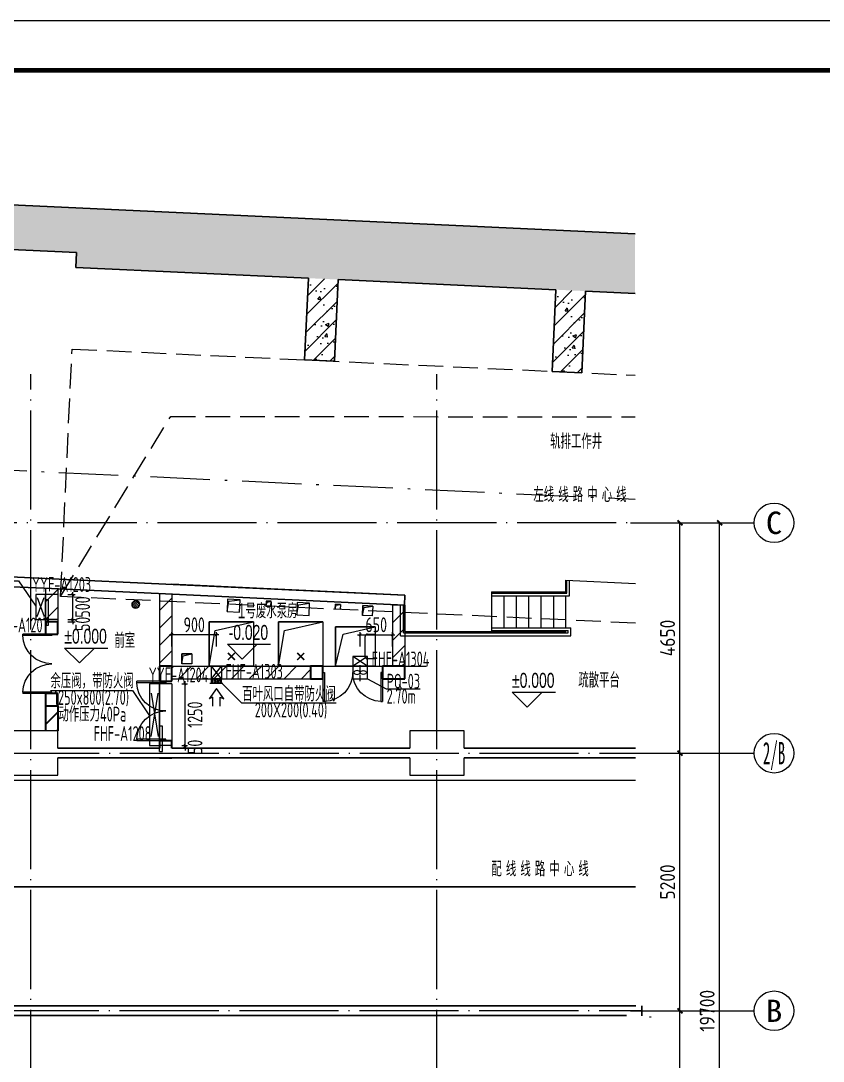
# Model space of a CAD drawing. Extents: x 4 to 13611208, y -605838 to 574722.
# Drawn here: x 13102382 to 13118580, y 426585 to 447585 of the extents above; entities that cross this region are included whole.
import ezdxf
from ezdxf.enums import TextEntityAlignment as Align

# ---------------------------------------------------------------- set-up
doc = ezdxf.new("R2010")
doc.units = 0
doc.header["$LTSCALE"] = 1000
doc.header["$MEASUREMENT"] = 0
for name, pattern in [('ACAD_ISO10W100', [18.5, 12, -3, 0.5, -3]), ('CENTER', [2, 1.25, -0.25, 0.25, -0.25]), ('CONTINOUS', [0]), ('DASH', [0.35, 0.25, -0.1]), ('DOTE', [2.42, 2, -0.2, 0.02, -0.2])]:
    doc.linetypes.add(name, pattern=pattern)
doc.layers.add('0标记', color=1, linetype='Continuous', plot=False)
for name, color, linetype, lineweight in [('1-WALL-砼', 8, 'Continuous', 30), ('1-填充', 8, 'Continuous', 5), ('1-开孔（楼板）', 7, 'Continuous', 5), ('1-文字(房间名称)', 8, 'Continuous', 5), ('1-栏杆其他', 8, 'Continuous', 5), ('1-沉降缝', 8, 'Continuous', 5), ('1-疏散平台', 8, 'CONTINOUS', 5), ('1-线路', 8, 'ACAD_ISO10W100', 5), ('1-预埋件', 8, 'Continuous', 5), ('COLUMN', 8, 'Continuous', 5), ('COLUMN(构造柱)', 8, 'Continuous', 35), ('DIM_ELEV', 3, 'Continuous', 5), ('DOTE', 14, 'DOTE', 5), ('pipe排水', 8, 'Continuous', 5), ('PUB_HATCH', 8, 'Continuous', 5), ('STAIR', 7, 'Continuous', 5), ('WALL', 2, 'Continuous', 5), ('WINDOW', 8, 'Continuous', 5), ('空调提孔洞', 8, 'Continuous', 5), ('给排水孔洞修正', 1, 'Continuous', 5), ('给排水提孔洞', 5, 'Continuous', 5)]:
    doc.layers.add(name, color=color, linetype=linetype, lineweight=lineweight)
for name, color, linetype in [('AXIS', 3, 'Continuous'), ('AXIS_TEXT', 7, 'Continuous'), ('DUCT-JYF-送风管设备', 1, 'Continuous'), ('DUCT-X-P标注', 7, 'Continuous'), ('DUCT-X-S标注', 7, 'Continuous'), ('DUCT-X-S风口', 7, 'Continuous'), ('PUB_TEXT', 8, 'Continuous'), ('图框', 7, 'Continuous')]:
    doc.layers.add(name, color=color, linetype=linetype)
doc.styles.add('C', font='HZTXT_E', dxfattribs={"width": 0.7, "bigfont": 'HZTXT'})
doc.styles.add('COMPLEX', font='hztxt_e.shx', dxfattribs={"width": 0.6, "bigfont": 'HZTXT.shx'})
doc.styles.add('DIM_FONT', font='gbenor.shx', dxfattribs={"bigfont": 'gbcbig.shx'})
doc.styles.add('du', font='gbenor.shx', dxfattribs={"width": 0.8, "bigfont": 'hztxt.shx'})
doc.styles.add('宋体', font='')
doc.styles.get('宋体').set_extended_font_data('SimSun')
doc.dimstyles.new('67', dxfattribs={"dimscale": 100, "dimtxt": 3, "dimasz": 0.5, "dimexe": 0.5, "dimexo": 2, "dimgap": 0.5, "dimtad": 2, "dimdec": 0, "dimrnd": 5, "dimzin": 0, "dimdsep": 46, "dimtxsty": 'du', "dimblk": 'ARCHTICK', "dimcen": 0, "dimdle": 0.5, "dimclrd": 256, "dimclre": 256, "dimclrt": 256, "dimazin": 0, "dimtfac": 1, "dimtdec": 0, "dimtix": 1, "dimtmove": 2, "dimatfit": 3, "dimfxl": 100, "dimtolj": 1, "dimtzin": 0, "dimlwd": -1, "dimlwe": -1, "dimarcsym": 0})
doc.dimstyles.new('_TCH_ARCH&&100', dxfattribs={"dimtxt": 300, "dimasz": 100, "dimexe": 100, "dimexo": 100, "dimgap": 100, "dimtad": 1, "dimdec": 0, "dimzin": 0, "dimdsep": 46, "dimtxsty": 'DIM_FONT', "dimblk": 'ARCHTICK', "dimcen": 0.09, "dimclrd": 3, "dimclre": 3, "dimclrt": 7, "dimaunit": 1, "dimazin": 2, "dimtfac": 1, "dimtdec": 0, "dimtix": 1, "dimtmove": 2, "dimatfit": 3, "dimfxl": 1, "dimtolj": 1, "dimtzin": 0, "dimlwd": 18, "dimlwe": 18, "dimarcsym": 0})
pattern_1 = [(45, (1381301.42, 375531), (-176.776766, 176.776766), [])]

# ---------------------------------------------------------------- blocks, each defined once
blk = doc.blocks.new('地漏')
at = {"layer": 'pipe排水'}
h = blk.add_hatch(dxfattribs=at)
h.set_pattern_fill('ANSI31', color=8, scale=25, style=0)
h.set_pattern_definition([(45, (-444803.95, -349136.397), (-28.0633004, 28.0633004), [])])
h.paths.add_polyline_path([(100, 0, 1), (-100, 0, 1)])
blk.add_circle((0, 0), 100, dxfattribs=at)
blk = doc.blocks.new('_ArchTick')
at = {"color": 0, "linetype": 'ByBlock', "const_width": 0.4}
blk.add_lwpolyline([(-0.5, -0.5), (0.5, 0.5)], dxfattribs=at)
blk = doc.blocks.new('*D2280')
at = {"layer": 'AXIS', "color": 3, "lineweight": 18, "transparency": 16777216}
for p, q in [((13114788, 427602), (13115788, 427602)), ((13115688, 422402), (13115688, 427602)), ((13114788, 422402), (13115788, 422402))]:
    blk.add_line(p, q, dxfattribs=at)
at = {"layer": 'AXIS', "color": 3, "lineweight": 18, "transparency": 16777216, "xscale": 100, "yscale": 100, "zscale": 100}
for p, rotation in [((13115688, 427602), 90), ((13115688, 422402), 270)]:
    blk.add_blockref('_ArchTick', p, dxfattribs=dict(at, rotation=rotation))
at = {"layer": 'AXIS', "color": 7, "transparency": 16777216, "insert": (13115438, 425002), "char_height": 300, "attachment_point": 5, "rotation": 90, "style": 'DIM_FONT'}
blk.add_mtext('\\A1;5200', dxfattribs=at)
blk = doc.blocks.new('*D2281')
at = {"layer": 'AXIS', "color": 3, "lineweight": 18, "transparency": 16777216}
for p, q in [((13114788, 432802), (13115788, 432802)), ((13115688, 427602), (13115688, 432802)), ((13114788, 427602), (13115788, 427602))]:
    blk.add_line(p, q, dxfattribs=at)
at = {"layer": 'AXIS', "color": 3, "lineweight": 18, "transparency": 16777216, "xscale": 100, "yscale": 100, "zscale": 100}
for p, rotation in [((13115688, 432802), 90), ((13115688, 427602), 270)]:
    blk.add_blockref('_ArchTick', p, dxfattribs=dict(at, rotation=rotation))
at = {"layer": 'AXIS', "color": 7, "transparency": 16777216, "insert": (13115438, 430202), "char_height": 300, "attachment_point": 5, "rotation": 90, "style": 'DIM_FONT'}
blk.add_mtext('\\A1;5200', dxfattribs=at)
blk = doc.blocks.new('*D2282')
at = {"layer": 'AXIS', "color": 3, "lineweight": 18, "transparency": 16777216}
for p, q in [((13114788, 437452), (13115788, 437452)), ((13115688, 432802), (13115688, 437452)), ((13114788, 432802), (13115788, 432802))]:
    blk.add_line(p, q, dxfattribs=at)
at = {"layer": 'AXIS', "color": 3, "lineweight": 18, "transparency": 16777216, "xscale": 100, "yscale": 100, "zscale": 100}
for p, rotation in [((13115688, 437452), 90), ((13115688, 432802), 270)]:
    blk.add_blockref('_ArchTick', p, dxfattribs=dict(at, rotation=rotation))
at = {"layer": 'AXIS', "color": 7, "transparency": 16777216, "insert": (13115438, 435127), "char_height": 300, "attachment_point": 5, "rotation": 90, "style": 'DIM_FONT'}
blk.add_mtext('\\A1;4650', dxfattribs=at)
blk = doc.blocks.new('*D2283')
at = {"layer": 'AXIS', "color": 3, "lineweight": 18, "transparency": 16777216}
for p, q in [((13114788, 437452), (13116588, 437452)), ((13116488, 417752), (13116488, 437452)), ((13114788, 417752), (13116588, 417752))]:
    blk.add_line(p, q, dxfattribs=at)
at = {"layer": 'AXIS', "color": 3, "lineweight": 18, "transparency": 16777216, "xscale": 100, "yscale": 100, "zscale": 100}
for p, rotation in [((13116488, 437452), 90), ((13116488, 417752), 270)]:
    blk.add_blockref('_ArchTick', p, dxfattribs=dict(at, rotation=rotation))
at = {"layer": 'AXIS', "color": 7, "transparency": 16777216, "insert": (13116238, 427602), "char_height": 300, "attachment_point": 5, "rotation": 90, "style": 'DIM_FONT'}
blk.add_mtext('\\A1;19700', dxfattribs=at)
blk = doc.blocks.new('$DorLib2D$00000002')
for p, q in [((-0.5, 0), (-0.5, 0.4875)), ((-0.475, 0.4875), (-0.5, 0.4875)), ((-0.475, 0), (-0.475, 0.4875)), ((0.475, 0), (0.475, 0.4875)), ((0.475, 0.4875), (0.5, 0.4875)), ((0.5, 0), (0.5, 0.4875)), ((-0.5, 0), (-0.475, 0)), ((0.5, 0), (0.475, 0))]:
    blk.add_line(p, q)
at = {"lineweight": 13}
for centre, start, end in [((-0.4875, 0), 0, 88.53072), ((0.4875, 0), 91.46928, 180)]:
    blk.add_arc(centre, 0.4875, start, end, dxfattribs=at)
blk = doc.blocks.new('_AXISO')
blk.add_circle((0, 0), 0.5)
at = {"layer": 'AXIS_TEXT', "style": 'COMPLEX', "width": 1.041667}
blk.add_attdef('A', text='', height=0.56, dxfattribs=at).set_placement((-0.25, -0.28), (0.25, -0.28), align=Align.FIT)
blk = doc.blocks.new('yyf')
for p, q in [((1942862, -228198), (1942862, -229567)), ((1942862, -228198), (1942925, -228198)), ((1942925, -228198), (1942925, -228707)), ((1942662, -228317), (1942862, -228317)), ((1942662, -229567), (1942662, -228317)), ((1942862, -229567), (1942862, -228317)), ((1943112, -228317), (1942862, -228317)), ((1943112, -229567), (1943112, -228317)), ((1942692, -228504), (1942832, -229379)), ((1942692, -229379), (1942832, -228504)), ((1942925, -228707), (1942862, -228707)), ((1942862, -229567), (1942662, -229567)), ((1943112, -229567), (1942862, -229567))]:
    blk.add_line(p, q)
blk = doc.blocks.new('YYF003')
at = {"layer": 'DUCT-JYF-送风管设备'}
for p, q in [((0, 450), (0, 200)), ((0, 450), (500, 450)), ((500, 450), (500, 200)), ((109, 262), (109, 200)), ((618, 262), (109, 262)), ((618, 200), (618, 262)), ((0, 200), (0, 0)), ((0, 200), (500, 200)), ((618, 200), (0, 200)), ((0, 0), (500, 0)), ((58, 30), (439, 170)), ((442, 30), (61, 170)), ((500, 0), (500, 200))]:
    blk.add_line(p, q, dxfattribs=at)
blk = doc.blocks.new('hqs')
at = {"linetype": 'CENTER', "ltscale": 0.1}
blk.add_line((50, 0), (-300, 0), dxfattribs=at)
blk.add_lwpolyline([(0, 150), (0, -150), (-250, -150), (-250, 150)], close=True)
blk.add_ellipse((-125, 62.5), major_axis=(0, -62.5), ratio=0.6)
at = {"extrusion": (0, 0, -1)}
blk.add_ellipse((-125, -62.5), major_axis=(0, 62.5), ratio=0.6, dxfattribs=at)
blk = doc.blocks.new('*D2348')
at = {"layer": 'DUCT-X-P标注', "transparency": 16777216}
for p, q in [((13103431, 435503), (13103431, 435553)), ((13103333, 435503), (13103481, 435503)), ((13103333, 435456), (13103481, 435456)), ((13103431, 435456), (13103431, 435503)), ((13103431, 435456), (13103431, 435406))]:
    blk.add_line(p, q, dxfattribs=at)
at = {"layer": 'DUCT-X-P标注', "transparency": 16777216, "xscale": 50, "yscale": 50, "zscale": 50}
for p, rotation in [((13103431, 435503), 270), ((13103431, 435456), 90)]:
    blk.add_blockref('_ArchTick', p, dxfattribs=dict(at, rotation=rotation))
at = {"layer": 'DUCT-X-P标注', "transparency": 16777216, "insert": (13103631, 435412), "char_height": 300, "attachment_point": 5, "rotation": 90, "style": 'du'}
blk.add_mtext('\\A1;50', dxfattribs=at)
blk = doc.blocks.new('*D2349')
at = {"layer": 'DUCT-X-P标注', "transparency": 16777216}
for p, q in [((13103333, 436003), (13103481, 436003)), ((13103431, 435453), (13103431, 436053)), ((13103333, 435503), (13103481, 435503))]:
    blk.add_line(p, q, dxfattribs=at)
at = {"layer": 'DUCT-X-P标注', "transparency": 16777216, "xscale": 50, "yscale": 50, "zscale": 50}
for p, rotation in [((13103431, 436003), 90), ((13103431, 435503), 270)]:
    blk.add_blockref('_ArchTick', p, dxfattribs=dict(at, rotation=rotation))
at = {"layer": 'DUCT-X-P标注', "transparency": 16777216, "insert": (13103631, 435753), "char_height": 300, "attachment_point": 5, "rotation": 90, "style": 'du'}
blk.add_mtext('\\A1;500', dxfattribs=at)
blk = doc.blocks.new('*D2350')
at = {"layer": 'DUCT-X-P标注', "transparency": 16777216}
for p, q in [((13105633, 432954), (13105748, 432954)), ((13105633, 432906), (13105748, 432906)), ((13105698, 432954), (13105698, 433004)), ((13105698, 432954), (13105698, 432906)), ((13105698, 432906), (13105698, 432856))]:
    blk.add_line(p, q, dxfattribs=at)
at = {"layer": 'DUCT-X-P标注', "transparency": 16777216, "xscale": 50, "yscale": 50, "zscale": 50}
for p, rotation in [((13105698, 432954), 270), ((13105698, 432906), 90)]:
    blk.add_blockref('_ArchTick', p, dxfattribs=dict(at, rotation=rotation))
at = {"layer": 'DUCT-X-P标注', "transparency": 16777216, "insert": (13105898, 432930), "char_height": 300, "attachment_point": 5, "rotation": 90, "style": 'du'}
blk.add_mtext('\\A1;50', dxfattribs=at)
blk = doc.blocks.new('*D2351')
at = {"layer": 'DUCT-X-P标注', "transparency": 16777216}
for p, q in [((13105633, 434204), (13105748, 434204)), ((13105698, 432904), (13105698, 434254)), ((13105633, 432954), (13105748, 432954))]:
    blk.add_line(p, q, dxfattribs=at)
at = {"layer": 'DUCT-X-P标注', "transparency": 16777216, "xscale": 50, "yscale": 50, "zscale": 50}
for p, rotation in [((13105698, 434204), 90), ((13105698, 432954), 270)]:
    blk.add_blockref('_ArchTick', p, dxfattribs=dict(at, rotation=rotation))
at = {"layer": 'DUCT-X-P标注', "transparency": 16777216, "insert": (13105898, 433579), "char_height": 300, "attachment_point": 5, "rotation": 90, "style": 'du'}
blk.add_mtext('\\A1;1250', dxfattribs=at)
blk = doc.blocks.new('*D2358')
at = {"layer": 'DUCT-X-P标注', "transparency": 16777216}
for p, q in [((13106382, 435194), (13105383, 435194)), ((13105433, 434956), (13105433, 435244)), ((13106332, 434956), (13106332, 435244))]:
    blk.add_line(p, q, dxfattribs=at)
at = {"layer": 'DUCT-X-P标注', "transparency": 16777216, "xscale": 50, "yscale": 50, "zscale": 50, "rotation": 180}
blk.add_blockref('_ArchTick', (13105433, 435194), dxfattribs=at)
at = {"layer": 'DUCT-X-P标注', "transparency": 16777216, "xscale": 50, "yscale": 50, "zscale": 50}
blk.add_blockref('_ArchTick', (13106332, 435194), dxfattribs=at)
at = {"layer": 'DUCT-X-P标注', "transparency": 16777216, "insert": (13105883, 435394), "char_height": 300, "attachment_point": 5, "style": 'du'}
blk.add_mtext('\\A1;900', dxfattribs=at)
blk = doc.blocks.new('*D2359')
at = {"layer": 'DUCT-X-P标注', "transparency": 16777216}
for p, q in [((13109182, 435194), (13109933, 435194)), ((13109232, 434956), (13109232, 435244)), ((13109883, 434956), (13109883, 435244))]:
    blk.add_line(p, q, dxfattribs=at)
at = {"layer": 'DUCT-X-P标注', "transparency": 16777216, "xscale": 50, "yscale": 50, "zscale": 50, "rotation": 180}
blk.add_blockref('_ArchTick', (13109232, 435194), dxfattribs=at)
at = {"layer": 'DUCT-X-P标注', "transparency": 16777216, "xscale": 50, "yscale": 50, "zscale": 50}
blk.add_blockref('_ArchTick', (13109883, 435194), dxfattribs=at)
at = {"layer": 'DUCT-X-P标注', "transparency": 16777216, "insert": (13109557, 435394), "char_height": 300, "attachment_point": 5, "style": 'du'}
blk.add_mtext('\\A1;650', dxfattribs=at)
blk = doc.blocks.new('图框框')
at = {"layer": '图框', "color": 1, "linetype": 'Continuous', "ltscale": 10}
blk.add_lwpolyline([(0, -42000), (59400, -42000), (59400, 0), (0, 0)], close=True, dxfattribs=at)
blk = doc.blocks.new('$风口$00000149')
for p, q in [((100, 262), (100, -262)), ((408, 301), (200, 0)), ((373, 150), (408, 301)), ((0, -200), (0, 200)), ((0, 158), (100, 200)), ((100, 200), (0, 200)), ((0, 118), (100, 140)), ((0, 58), (100, 85)), ((0, 3), (100, 31)), ((200, 0), (408, -301)), ((552, 150), (373, 150)), ((0, -61), (100, -23)), ((0, -123), (100, -78)), ((100, -132), (0, -174)), ((100, -200), (0, -200)), ((552, -150), (373, -150)), ((373, -150), (408, -301))]:
    blk.add_line(p, q)

msp = doc.modelspace()

# ---------------------------------------------------------------- hatches: boundary and pattern name
at = {"layer": '1-填充'}
h = msp.add_hatch(dxfattribs=at)
h.set_pattern_fill('钢筋混凝土', color=8, scale=100, style=0)
h.set_pattern_definition([(45, (759740.45, 436566), (-176.7766953, 176.7766953), []), (50, (759740.45, 436566), (717.260183, -62.752135), [75, -825]), (355, (759740.45, 436566), (-138.751334, 752.192134), [60, -660]), (100.4514, (759800.2, 436560.8), (578.50938, 689.439542), [63.74019, -701.14211]), (46.1842, (759740.45, 436766), (1067.24105, -165.519014), [112.5, -1237.5]), (96.6356, (759829.4, 436752.2), (934.662706, 974.11787), [95.61029, -1051.713]), (351.1842, (759740.4, 436766), (934.66195, 974.1186), [90, -990]), (21, (759840.45, 436716), (596.907052, -402.61889), [75, -825]), (326, (759840.45, 436716), (243.31533, 725.150045), [60, -660]), (71.4514, (759890.2, 436682.45), (840.22263, 322.530497), [63.74019, -701.14211]), (37.5, (759740.45, 436566), (12.1598553, 332.893854), [0, -652, 0, -670, 0, -662.5]), (7.5, (759740.45, 436566), (263.069537, 394.411712), [0, -382, 0, -637, 0, -252.5]), (327.5, (759517.45, 436566), (533.822436, -22.554872), [0, -250, 0, -780, 0, -1035]), (317.5, (759417.45, 436566), (583.18617, 100.104982), [0, -325, 0, -518, 0, -735])])
h.paths.add_polyline_path([(13114784.1, 442082.8), (13114783.2, 443284.1), (13088666.6, 444500.3), (13088575.9, 442552.4), (13089474.9, 442510.5), (13089523.7, 443559.4), (13103508.6, 442908.1), (13103494.6, 442608.5)])
h = msp.add_hatch(dxfattribs=at)
h.set_pattern_fill('钢筋混凝土', color=8, scale=100, style=0)
h.set_pattern_definition([(45, (739762.4, 637495.1), (-176.7766953, 176.7766953), []), (50, (739762.4, 637495.1), (717.260183, -62.752135), [75, -825]), (355, (739762.4, 637495.1), (-138.751334, 752.192134), [60, -660]), (100.4514, (739822.2, 637489.9), (578.50938, 689.439542), [63.74019, -701.14211]), (46.1842, (739762.4, 637695.1), (1067.24105, -165.519014), [112.5, -1237.5]), (96.6356, (739851.3, 637681.3), (934.662706, 974.11787), [95.61029, -1051.713]), (351.1842, (739762.4, 637695.1), (934.66195, 974.1186), [90, -990]), (21, (739862.4, 637645.1), (596.907052, -402.61889), [75, -825]), (326, (739862.4, 637645.1), (243.31533, 725.150045), [60, -660]), (71.4514, (739912.15, 637611.55), (840.22263, 322.530497), [63.74019, -701.14211]), (37.5, (739762.4, 637495.1), (12.1598553, 332.893854), [0, -652, 0, -670, 0, -662.5]), (7.5, (739762.4, 637495.1), (263.069537, 394.411712), [0, -382, 0, -637, 0, -252.5]), (327.5, (739539.4, 637495.1), (533.822436, -22.554872), [0, -250, 0, -780, 0, -1035]), (317.5, (739439.4, 637495.1), (583.18617, 100.104982), [0, -325, 0, -518, 0, -735])])
h.paths.add_polyline_path([(13108711.9, 440708.1), (13108788.9, 442360.8), (13108189.5, 442388.7), (13108112.8, 440740.4)])
h = msp.add_hatch(dxfattribs=at)
h.set_pattern_fill('钢筋混凝土', color=8, scale=100, style=0)
h.set_pattern_definition([(45, (744756.68, 637263.73), (-176.7766953, 176.7766953), []), (50, (744756.7, 637263.73), (717.260183, -62.752135), [75, -825]), (355, (744756.7, 637263.7), (-138.751334, 752.192134), [60, -660]), (100.4514, (744816.45, 637258.5), (578.50938, 689.439542), [63.74019, -701.14211]), (46.1842, (744756.7, 637463.7), (1067.24105, -165.519014), [112.5, -1237.5]), (96.6356, (744845.6, 637449.9), (934.662706, 974.11787), [95.61029, -1051.713]), (351.1842, (744756.7, 637463.7), (934.66195, 974.1186), [90, -990]), (21, (744856.7, 637413.73), (596.907052, -402.61889), [75, -825]), (326, (744856.7, 637413.7), (243.31533, 725.150045), [60, -660]), (71.4514, (744906.4, 637380.2), (840.22263, 322.530497), [63.74019, -701.14211]), (37.5, (744756.68, 637263.73), (12.1598553, 332.893854), [0, -652, 0, -670, 0, -662.5]), (7.5, (744756.7, 637263.73), (263.069537, 394.411712), [0, -382, 0, -637, 0, -252.5]), (327.5, (744533.68, 637263.73), (533.822436, -22.554872), [0, -250, 0, -780, 0, -1035]), (317.5, (744433.7, 637263.73), (583.18617, 100.104982), [0, -325, 0, -518, 0, -735])])
h.paths.add_polyline_path([(13113706.2, 440476.7), (13113783.2, 442129.4), (13113183.8, 442157.3), (13113107.1, 440509.1)])
at = {"layer": 'COLUMN(构造柱)'}
h = msp.add_hatch(dxfattribs=at)
h.set_pattern_fill('普通砖', color=8, scale=100, style=0)
h.set_pattern_definition(pattern_1)
h.paths.add_polyline_path([(13102882.6, 433255.7), (13103132.6, 433255.7), (13103132.6, 433755.8), (13102882.6, 433755.8)])
at = {"layer": 'PUB_HATCH'}
h = msp.add_hatch(dxfattribs=at)
h.set_pattern_fill('普通砖', color=8, scale=100, style=0)
h.set_pattern_definition(pattern_1)
h.paths.add_polyline_path([(13103132.6, 436118.3), (13102882.6, 436129.9), (13102882.6, 435481.8), (13102965.9, 435479.8), (13103132.6, 435481.8)])
h = msp.add_hatch(dxfattribs=at)
h.set_pattern_fill('普通砖', color=8, scale=100, style=0)
h.set_pattern_definition(pattern_1)
h.paths.add_polyline_path([(13105182.6, 434555.7), (13105432.6, 434555.7), (13105432.6, 436011.2), (13105182.6, 436022.8)])
h = msp.add_hatch(dxfattribs=at)
h.set_pattern_fill('普通砖', color=8, scale=100, style=0)
h.set_pattern_definition(pattern_1)
h.paths.add_polyline_path([(13109882.6, 434555.7), (13110132.6, 434555.7), (13110132.6, 435792.5), (13109882.6, 435792.5)])
h = msp.add_hatch(dxfattribs=at)
h.set_pattern_fill('普通砖', color=8, scale=100, style=0)
h.set_pattern_definition(pattern_1)
h.paths.add_polyline_path([(13108232.6, 434305.7), (13108232.6, 434555.7), (13105432.6, 434555.7), (13105432.6, 434305.7)])

# ---------------------------------------------------------------- linework, layer by layer
at = {"layer": '1-WALL-砼', "color": 8}
for p, q in [((13114783.2, 443284.1), (13088666.6, 444500.3)), ((13103508.6, 442908.1), (13089523.7, 443559.4)), ((13103494.6, 442608.5), (13103508.6, 442908.1)), ((13103494.6, 442608.5), (13108189.2, 442389.9)), ((13108189.2, 442389.9), (13108112.5, 440741.7)), ((13108711.8, 440713.7), (13108788.9, 442361.9)), ((13108788.9, 442361.9), (13113183.8, 442157.3)), ((13113183.8, 442157.3), (13113107, 440508)), ((13113706.4, 440480), (13113783.2, 442129.4)), ((13113783.2, 442129.4), (13114784.1, 442082.8)), ((13108112.5, 440741.7), (13108711.8, 440713.7)), ((13113107, 440508), (13113706.4, 440480)), ((13101382.6, 436400), (13103012.2, 436324.1)), ((13101882.6, 436176.5), (13103002.9, 436124.3)), ((13103012.2, 436324.1), (13105312.2, 436217)), ((13105312.2, 436217), (13110137.2, 435992.3)), ((13103002.9, 436124.3), (13105302.9, 436017.2)), ((13105302.9, 436017.2), (13110127.9, 435792.5)), ((13110137.2, 435992.3), (13110127.9, 435792.5)), ((13103132.6, 432905.7), (13105182.6, 432905.7)), ((13105432.6, 432905.7), (13110232.6, 432905.7)), ((13111332.6, 432905.7), (13114791.1, 432905.7)), ((13103132.6, 432705.7), (13105182.6, 432705.7)), ((13105432.6, 432705.7), (13110232.6, 432705.7)), ((13111332.6, 432705.7), (13114791.3, 432705.7)), ((13087408.7, 427705.7), (13114795.1, 427705.7)), ((13114916.7, 427702), (13114916.7, 427502)), ((13087408.7, 427505.7), (13114607.3, 427505.7))]:
    msp.add_line(p, q, dxfattribs=at)
at = {"layer": '1-开孔（楼板）', "color": 8, "linetype": 'DASH', "ltscale": 2}
for points in [[(13114789.2, 435425.3), (13103185.3, 435965.7), (13103417.9, 440960.3), (13114785.4, 440430.9)], [(13103185.3, 435965.7), (13105408.6, 439601), (13114786, 439588.9)]]:
    msp.add_lwpolyline(points, dxfattribs=at)
at = {"layer": '1-开孔（楼板）', "color": 8}
for points in [[(13106546.1, 435659), (13106583.4, 435867.5), (13106807.4, 435897.1), (13106557.7, 435908.7)], [(13107330.3, 435772.6), (13107352.4, 435849.5), (13107434.8, 435867.9), (13107334.9, 435872.5)], [(13107951.9, 435593.5), (13107990.9, 435799.5), (13108213.2, 435831.7), (13107963.5, 435843.3)], [(13108730.3, 435707.5), (13108746.9, 435788.5), (13108834.8, 435802.7), (13108734.9, 435807.3)], [(13109278.2, 435581.8), (13109315.4, 435742.5), (13109487.3, 435772.3), (13109287.5, 435781.6)], [(13106182.6, 434555.7), (13106308.4, 435278), (13107082.6, 435455.7), (13106182.6, 435455.7)], [(13107582.6, 434555.7), (13107708.4, 435278), (13108482.6, 435455.7), (13107582.6, 435455.7)], [(13108732.6, 434555.7), (13108887.4, 435205), (13109532.6, 435355.7), (13108732.6, 435355.7)], [(13105632.6, 434604.3), (13105660.6, 434768.1), (13105832.6, 434804.3), (13105632.6, 434804.3)]]:
    msp.add_lwpolyline(points, close=True, dxfattribs=at)
at = {"layer": '1-栏杆其他', "color": 8, "linetype": 'Continuous'}
for p, q in [((13110047.6, 435170.7), (13110047.6, 435797.4)), ((13110107.6, 435230.7), (13110107.6, 435794.7))]:
    msp.add_line(p, q, dxfattribs=at)
at = {"layer": '1-沉降缝', "color": 8, "linetype": 'DASH'}
for p, q in [((13115087.8, 427467.2), (13115087.8, 427488.2)), ((13115107.8, 427470.8), (13115107.8, 427481))]:
    msp.add_line(p, q, dxfattribs=at)
at = {"layer": '1-疏散平台'}
for p, q in [((13110132.6, 435992.5), (13105432.8, 436211.4)), ((13113382.6, 436291.7), (13114788.6, 436226.2)), ((13113382.6, 436030.7), (13113382.6, 436291.7)), ((13113407.6, 436030.7), (13113407.6, 436290.5)), ((13113457.6, 435980.7), (13113457.6, 436288.2)), ((13110132.6, 435255.7), (13110132.6, 435992.5)), ((13111882.6, 436055.7), (13111882.6, 435255.7)), ((13111882.6, 436055.7), (13113382.6, 436055.7)), ((13111882.6, 436030.7), (13113407.6, 436030.7)), ((13111882.6, 435980.7), (13113457.6, 435980.7)), ((13112132.6, 436055.7), (13112132.6, 436030.7)), ((13112132.6, 435980.7), (13112132.6, 435330.7)), ((13112382.6, 436055.7), (13112382.6, 436030.7)), ((13112382.6, 435980.7), (13112382.6, 435330.7)), ((13112632.6, 436055.7), (13112632.6, 436030.7)), ((13112632.6, 435980.7), (13112632.6, 435330.7)), ((13112882.6, 436055.7), (13112882.6, 436030.7)), ((13112882.6, 436055.7), (13112882.6, 436030.7)), ((13112882.6, 435980.7), (13112882.6, 435330.7)), ((13112882.6, 435980.7), (13112882.6, 435330.7)), ((13113132.6, 436055.7), (13113132.6, 436030.7)), ((13113132.6, 435980.7), (13113132.6, 435330.7)), ((13113382.6, 435330.7), (13113382.6, 435980.7)), ((13111882.6, 435330.7), (13113482.6, 435330.7)), ((13113482.6, 435170.7), (13113482.6, 435330.7)), ((13110047.6, 435170.7), (13113482.6, 435170.7)), ((13110107.6, 435230.7), (13113432.6, 435230.7)), ((13110132.6, 435255.7), (13113382.6, 435255.7)), ((13111882.6, 435280.7), (13113432.6, 435280.7)), ((13113382.6, 435255.7), (13113382.6, 435280.7)), ((13113432.6, 435230.7), (13113432.6, 435280.7)), ((13094627.1, 432255.7), (13114791.6, 432255.7))]:
    msp.add_line(p, q, dxfattribs=at)
at = {"layer": '1-线路', "color": 8, "ltscale": 0.1}
msp.add_lwpolyline([(13086519.8, 439244.4), (13114787.3, 437928.1)], dxfattribs=at)
at = {"layer": '1-线路', "color": 8, "ltscale": 0.1, "const_width": 30}
msp.add_lwpolyline([(13086282.6, 430105.7), (13114793.3, 430105.7)], dxfattribs=at)
at = {"layer": '1-预埋件', "color": 8}
msp.add_line((13106182.6, 434555.7), (13110572.4, 434555.7), dxfattribs=at)
at = {"layer": 'AXIS'}
for p, q in [((13114687.7, 437452), (13117187.7, 437452)), ((13114687.7, 432802), (13117187.7, 432802)), ((13114687.7, 427602), (13117187.7, 427602))]:
    msp.add_line(p, q, dxfattribs=at)
at = {"layer": 'COLUMN', "color": 8}
for p, q in [((13103132.6, 433255.7), (13102032.6, 433255.7)), ((13103132.6, 432905.7), (13103132.6, 433255.7)), ((13111332.6, 433255.7), (13110232.6, 433255.7)), ((13110232.6, 433255.7), (13110232.6, 432905.7)), ((13111332.6, 432905.7), (13111332.6, 433255.7)), ((13103132.6, 432355.7), (13103132.6, 432705.7)), ((13110232.6, 432705.7), (13110232.6, 432355.7)), ((13111332.6, 432355.7), (13111332.6, 432705.7)), ((13102032.6, 432355.7), (13103132.6, 432355.7)), ((13110232.6, 432355.7), (13111332.6, 432355.7))]:
    msp.add_line(p, q, dxfattribs=at)
at = {"layer": 'COLUMN(构造柱)', "color": 8}
for p, q in [((13103132.6, 435455.8), (13102882.6, 435455.8)), ((13102882.6, 435455.8), (13102882.6, 435205.8)), ((13103132.6, 435205.8), (13103132.6, 435455.8)), ((13102882.6, 435205.8), (13103132.6, 435205.8)), ((13105432.6, 434555.7), (13105182.6, 434555.7)), ((13105182.6, 434555.7), (13105182.6, 434254.3)), ((13105432.6, 434254.3), (13105432.6, 434555.7)), ((13108482.6, 434555.7), (13108232.6, 434555.7)), ((13108232.6, 434555.7), (13108232.6, 434305.7)), ((13108482.6, 434305.7), (13108482.6, 434555.7)), ((13110132.6, 434555.7), (13109682.6, 434555.7)), ((13109682.6, 434555.7), (13109682.6, 434305.7)), ((13110132.6, 434305.7), (13110132.6, 434555.7)), ((13108232.6, 434305.7), (13108482.6, 434305.7)), ((13109682.6, 434305.7), (13110132.6, 434305.7)), ((13105182.6, 434254.3), (13105432.6, 434254.3)), ((13103132.6, 434005.8), (13102882.6, 434005.8)), ((13102882.6, 434005.8), (13102882.6, 433755.8)), ((13103132.6, 433755.8), (13103132.6, 434005.8)), ((13102882.6, 433755.8), (13103132.6, 433755.8)), ((13102882.6, 433755.8), (13102882.6, 433255.7)), ((13103132.6, 433755.8), (13103132.6, 433255.7)), ((13105432.6, 433054.3), (13105182.6, 433054.3)), ((13105182.6, 433054.3), (13105182.6, 432905.7)), ((13105432.6, 432905.7), (13105432.6, 433054.3)), ((13105182.6, 432705.7), (13105432.6, 432705.7))]:
    msp.add_line(p, q, dxfattribs=at)
at = {"layer": 'DIM_ELEV', "color": 8}
for p, q in [((13103566.9, 434623.5), (13103266.9, 434923.5)), ((13103266.9, 434923.5), (13104138.9, 434923.5)), ((13103566.9, 434623.5), (13103866.9, 434923.5)), ((13106853.9, 434700), (13106553.9, 435000)), ((13106553.9, 435000), (13107425.9, 435000)), ((13106853.9, 434700), (13107153.9, 435000)), ((13112604.5, 433732.9), (13112304.5, 434032.9)), ((13112304.5, 434032.9), (13113176.5, 434032.9)), ((13112604.5, 433732.9), (13112904.5, 434032.9))]:
    msp.add_line(p, q, dxfattribs=at)
at = {"layer": 'DOTE', "color": 8, "linetype": 'DOTE'}
for p, q in [((13102582.6, 411101), (13102582.6, 440455.7)), ((13110782.6, 411101), (13110782.6, 440455.7)), ((13085782.6, 437455.7), (13114787.7, 437455.7)), ((13087443.1, 432805.7), (13114791.2, 432805.7)), ((13087437.6, 427605.7), (13114923.9, 427605.7)), ((13087437.6, 427605.7), (13114923.9, 427605.7)), ((13087437.6, 427605.7), (13114923.9, 427605.7))]:
    msp.add_line(p, q, dxfattribs=at)
at = {"layer": 'DUCT-X-P标注'}
for p in [(13106396.8, 434255.7, 3500), (13108751.2, 433809.7)]:
    msp.add_line(p, (13106847.6, 433809.7), dxfattribs=at)
for points in [[(13100682, 436281), (13102335.4, 436281), (13102682.6, 435768.3)], [(13109382.6, 434755.7), (13109082.3, 434555.7), (13109382.6, 434555.7), (13109082.3, 434755.7)], [(13109382.3, 434305.7), (13109755.4, 434099), (13110445.4, 434099)], [(13102982, 434068.5), (13104635.4, 434068.5), (13104982.6, 433555.8)]]:
    msp.add_lwpolyline(points, dxfattribs=at)
msp.add_lwpolyline([(13109382.6, 434755.7), (13109082.3, 434755.7), (13109082.4, 434555.7), (13109382.7, 434555.7)], close=True, dxfattribs=at)
at = {"layer": 'DUCT-X-S风口'}
msp.add_lwpolyline([(13106432.6, 434305.7), (13106232.3, 434305.7), (13106232.3, 434555.7), (13106432.6, 434555.7)], close=True, dxfattribs=at)
for points in [[(13106232.3, 434305.7), (13106432.6, 434555.7)], [(13106432.5, 434305.7), (13106232.3, 434555.7)]]:
    msp.add_lwpolyline(points, dxfattribs=at)
at = {"layer": 'STAIR', "color": 8}
for p, q in [((13112132.6, 435280.7), (13112132.6, 435255.7)), ((13112382.6, 435280.7), (13112382.6, 435255.7)), ((13112632.6, 435280.7), (13112632.6, 435255.7)), ((13112882.6, 435280.7), (13112882.6, 435255.7)), ((13112882.6, 435280.7), (13112882.6, 435255.7)), ((13113132.6, 435280.7), (13113132.6, 435255.7))]:
    msp.add_line(p, q, dxfattribs=at)
at = {"layer": 'WALL', "color": 8}
for p, q in [((13102882.6, 436129.9), (13102882.6, 435481.8)), ((13103132.6, 436118.3), (13103132.6, 435481.8)), ((13105182.6, 436022.8), (13105182.6, 434555.7)), ((13105432.6, 436011.2), (13105432.6, 434555.7)), ((13109882.6, 435792.5), (13109882.6, 434555.7)), ((13110132.6, 435792.5), (13109882.6, 435792.5)), ((13110132.6, 435792.5), (13110132.6, 434555.7)), ((13102882.6, 435478.8), (13102882.6, 435455.8)), ((13103132.6, 435478.8), (13103132.6, 435455.8)), ((13105432.6, 434555.7), (13108232.6, 434555.7)), ((13105432.6, 434305.7), (13108232.6, 434305.7))]:
    msp.add_line(p, q, dxfattribs=at)
at = {"layer": '图框', "color": 2}
msp.add_lwpolyline([(13080322.6, 405585), (13169422.6, 405585), (13169422.6, 447585), (13080322.6, 447585)], close=True, dxfattribs=at)
at = {"layer": '图框', "const_width": 100}
msp.add_lwpolyline([(13082822.6, 406585), (13168422.6, 406585), (13168422.6, 446585), (13082822.6, 446585)], close=True, dxfattribs=at)
at = {"layer": '空调提孔洞', "color": 8, "ltscale": 2}
msp.add_lwpolyline([(13108732.6, 435355.7), (13109532.6, 435355.7), (13109532.6, 434555.7), (13108732.6, 434555.7)], close=True, dxfattribs=at)
at = {"layer": '给排水孔洞修正', "color": 8}
msp.add_lwpolyline([(13105832.6, 434604.3), (13105632.6, 434604.3), (13105632.6, 434804.3), (13105832.6, 434804.3)], close=True, dxfattribs=at)
at = {"layer": '给排水提孔洞', "color": 8, "ltscale": 2}
for p, q in [((13109532.6, 435355.7), (13108732.6, 435355.7)), ((13108732.6, 435355.7), (13108732.6, 434555.7)), ((13109332.6, 434755.7), (13109332.6, 435155.7)), ((13109382.6, 435205.7), (13109532.6, 435205.7)), ((13109532.6, 434705.7), (13109382.6, 434705.7))]:
    msp.add_line(p, q, dxfattribs=at)
at = {"layer": '给排水提孔洞', "color": 8}
for points in [[(13106546.1, 435659), (13106795.8, 435647.4), (13106807.4, 435897.1), (13106557.7, 435908.7)], [(13107330.3, 435772.6), (13107430.2, 435768), (13107434.8, 435867.9), (13107334.9, 435872.5)], [(13107951.9, 435593.5), (13108201.6, 435581.9), (13108213.2, 435831.7), (13107963.5, 435843.3)], [(13108830.2, 435702.8), (13108730.3, 435707.5), (13108734.9, 435807.3), (13108834.8, 435802.7)], [(13109478, 435572.5), (13109278.2, 435581.8), (13109287.5, 435781.6), (13109487.3, 435772.3)], [(13106182.6, 435455.7), (13107082.6, 435455.7), (13107082.6, 434555.7), (13106182.6, 434555.7)], [(13107582.6, 435455.7), (13108482.6, 435455.7), (13108482.6, 434555.7), (13107582.6, 434555.7)], [(13105832.6, 434604.3), (13105632.6, 434604.3), (13105632.6, 434804.3), (13105832.6, 434804.3)]]:
    msp.add_lwpolyline(points, close=True, dxfattribs=at)
at = {"layer": '给排水提孔洞', "color": 8, "const_width": 30}
for points in [[(13106561.8, 434685), (13106703.3, 434826.5)], [(13106703.3, 434685), (13106561.8, 434826.5)], [(13107961.8, 434685), (13108103.3, 434826.5)], [(13108103.3, 434685), (13107961.8, 434826.5)]]:
    msp.add_lwpolyline(points, dxfattribs=at)
at = {"layer": '给排水提孔洞', "color": 8}
msp.add_circle((13104702.6, 435805.7), 75, dxfattribs=at)
msp.add_circle((13104702.6, 435805.7), 75, dxfattribs=at)
at = {"layer": '给排水提孔洞', "color": 8, "ltscale": 2}
for centre, start, end in [((13109382.6, 435155.7), 90, 180), ((13109382.6, 434755.7), 180, 270)]:
    msp.add_arc(centre, 50, start, end, dxfattribs=at)

# ---------------------------------------------------------------- block references
at = {"layer": '0标记', "xscale": 1.5}
msp.add_blockref('图框框', (13080322.6, 447585), dxfattribs=at)
at = {"layer": 'AXIS'}
ref = msp.add_blockref('_AXISO', (13117587.7, 437452), dxfattribs=dict(at, xscale=800, yscale=800, zscale=800))
ref.add_attrib('A', 'C', dxfattribs={"layer": 'AXIS_TEXT', "height": 452, "style": '宋体', "width": 1.028571}).set_placement((13117422.4, 437226), (13117753, 437226), align=Align.FIT)
ref = msp.add_blockref('_AXISO', (13117587.7, 432802), dxfattribs=dict(at, xscale=800, yscale=800, zscale=800))
ref.add_attrib('A', '2/B', dxfattribs={"layer": 'AXIS_TEXT', "height": 452.55, "style": '宋体', "width": 0.46875}).set_placement((13117361.4, 432575.7), (13117813.9, 432575.7), align=Align.FIT)
ref = msp.add_blockref('_AXISO', (13117587.7, 427602), dxfattribs=dict(at, xscale=800, yscale=800, zscale=800))
ref.add_attrib('A', 'B', dxfattribs={"layer": 'AXIS_TEXT', "height": 448.3, "style": '宋体', "width": 1.052632}).set_placement((13117419.9, 427377.9), (13117755.5, 427377.9), align=Align.FIT)
at = {"layer": 'DUCT-X-P标注', "xscale": -1, "rotation": 90}
msp.add_blockref('hqs', (13109232.6, 434305.7), dxfattribs=at)
at = {"layer": 'DUCT-X-S风口', "rotation": 270}
msp.add_blockref('YYF003', (13102682.6, 436003.3), dxfattribs=at)
at = {"layer": 'DUCT-X-S风口', "yscale": 0.5, "rotation": 270}
msp.add_blockref('$风口$00000149', (13106332.4, 434305.7, 3500), dxfattribs=at)
at = {"layer": 'DUCT-X-S风口', "xscale": -1, "rotation": 180}
msp.add_blockref('yyf', (11162320.5, 204637.5), dxfattribs=at)
at = {"layer": 'WINDOW', "color": 8, "xscale": 1200, "yscale": -1200, "zscale": 1200, "rotation": 270}
for p in [(13103007.6, 434605.8), (13105307.6, 433654.3)]:
    msp.add_blockref('$DorLib2D$00000002', p, dxfattribs=at)
at = {"layer": 'WINDOW', "color": 8, "xscale": 1200, "yscale": -1200, "zscale": 1200}
msp.add_blockref('$DorLib2D$00000002', (13109082.6, 434430.7), dxfattribs=at)
at = {"layer": '给排水提孔洞', "color": 8, "ltscale": 3.5, "xscale": -0.7499999999999998, "yscale": 0.7499999999999998, "zscale": 0.7499999999999998, "rotation": 180}
msp.add_blockref('地漏', (13104702.6, 435805.7), dxfattribs=at)

# ---------------------------------------------------------------- texts
at = {"layer": '1-文字(房间名称)', "color": 8, "style": 'C', "width": 0.7}
msp.add_text('疏散平台', height=300, dxfattribs=at).set_placement((13113635, 434126.3))
at = {"layer": 'DUCT-X-P标注', "style": 'du', "width": 0.7}
for s, p in [('FHF-A1304', (13109463.9, 434553.4)), ('FHF-A1303', (13106513.8, 434303.4)), ('余压阀，带防火阀', (13102980.9, 434110.7)), ('PQ-03', (13109767.5, 434105.3)), ('1250x800(2.70)', (13103044.7, 433777.5)), ('百叶风口自带防火阀', (13106850.6, 433847.3)), ('2.70m', (13109767.5, 433801.8)), ('动作压力40Pa', (13103141.4, 433440.2)), ('200X200(0.40)', (13107105.7, 433524.9))]:
    msp.add_text(s, height=300, dxfattribs=at).set_placement(p)
at = {"layer": 'DUCT-X-S标注', "style": 'du', "width": 0.7}
for s, p in [('YYF-A1203', (13102608.6, 436057, 2600)), ('FHF-A1207', (13101792.7, 435239.2, 2600)), ('YYF-A1204', (13104966.1, 434233, 2600)), ('FHF-A1208', (13103854.7, 433047.7, 2600))]:
    msp.add_text(s, height=300, dxfattribs=at).set_placement(p)
at = {"layer": 'PUB_TEXT', "color": 8, "style": 'C', "width": 0.7}
for s, p in [('轨排工作井', (13113068.5, 438945)), ('左线', (13112728.6, 437869)), ('线', (13113231.1, 437869)), ('路', (13113523.6, 437869)), ('中', (13113816.1, 437869)), ('心', (13114108.6, 437869)), ('线', (13114401.1, 437869)), ('1号废水泵房', (13106761.7, 435524.5)), ('-0.020', (13106578.4, 435090)), ('%%P0.000', (13103261.4, 435013.5)), ('前室', (13104271, 434926.5)), ('%%P0.000', (13112299, 434122.9)), ('配', (13111882.6, 430314.5)), ('线', (13112175.1, 430314.5)), ('线', (13112467.6, 430314.5)), ('路', (13112760.1, 430314.5)), ('中', (13113052.6, 430314.5)), ('心', (13113345.1, 430314.5)), ('线', (13113637.6, 430314.5))]:
    msp.add_text(s, height=300, dxfattribs=at).set_placement(p)

# ---------------------------------------------------------------- dimensions: what is measured, and where the dimension line sits
at = {"layer": 'AXIS'}
for p1, p2, distance, picture, middle in [((13114687.7, 432802), (13114687.7, 437452), -1000, '*D2282', (13115437.7, 435127)), ((13114687.7, 417752), (13114687.7, 437452), -1800, '*D2283', (13116237.7, 427602)), ((13114687.7, 427602), (13114687.7, 432802), -1000, '*D2281', (13115437.7, 430202)), ((13114687.7, 422402), (13114687.7, 427602), -1000, '*D2280', (13115437.7, 425002))]:
    dim = msp.add_aligned_dim(p1=p1, p2=p2, distance=distance, dimstyle='_TCH_ARCH&&100', dxfattribs=at)
    dim.commit()
    dim.dimension.update_dxf_attribs({"geometry": picture, "text_midpoint": middle})
at = {"layer": 'DUCT-X-P标注'}
for base, p1, p2, picture, middle in [((13103431.2, 436003.3), (13103132.6, 435503.3), (13103132.6, 436003.3), '*D2349', (13103631.2, 435753.3)), ((13105698.4, 434204.3), (13105432.6, 432954.3), (13105432.6, 434204.3), '*D2351', (13105898.4, 433579.3)), ((13105698.4, 432905.7), (13105432.6, 432954.3), (13105432.6, 432905.7), '*D2350', (13105898.4, 432930))]:
    dim = msp.add_linear_dim(base=base, p1=p1, p2=p2, angle=90, dimstyle='67', dxfattribs=at)
    dim.commit()
    dim.dimension.update_dxf_attribs({"geometry": picture, "text_midpoint": middle})
dim = msp.add_linear_dim(base=(13103431.2366, 435503.2815), p1=(13103132.5569, 435455.7554), p2=(13103132.5569, 435503.2815), angle=90, dimstyle='67', dxfattribs=at)
dim.commit()
dim.dimension.update_dxf_attribs({"geometry": '*D2348', "text_midpoint": (13103631.2366, 435412.5), "dimtype": 160})
for base, p1, p2, picture, middle in [((13105432.6, 435194.5), (13106332.4, 434755.7), (13105432.6, 434755.7), '*D2358', (13105882.5, 435394.5)), ((13109882.6, 435194.5), (13109232.4, 434755.7), (13109882.6, 434755.7), '*D2359', (13109557.5, 435394.5))]:
    dim = msp.add_linear_dim(base=base, p1=p1, p2=p2, dimstyle='67', dxfattribs=at)
    dim.commit()
    dim.dimension.update_dxf_attribs({"geometry": picture, "text_midpoint": middle})

doc.saveas('drawing.dxf')
